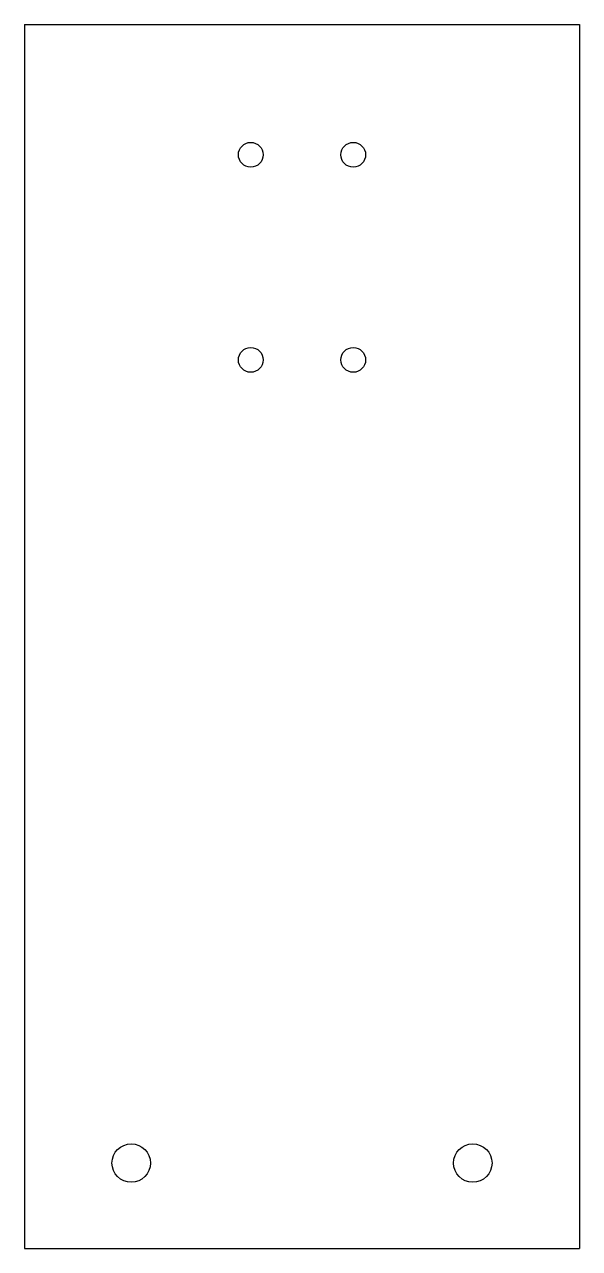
# Model space of a CAD drawing. Header units: millimetres. Extents: x -32 to 32, y -72 to 72.
import ezdxf

# ---------------------------------------------------------------- set-up
doc = ezdxf.new("R2010")
doc.units = ezdxf.units.MM

msp = doc.modelspace()

# ---------------------------------------------------------------- linework, layer by layer
for p, q in [((-32.5, 71.625, 0.5), (32.5, 71.625, 0.5)), ((-32.5, 71.625, 0.5), (-32.5, -71.625, 0.5)), ((32.5, 71.625, 0.5), (32.5, -71.625, 0.5)), ((-32.5, -71.625, 0.5), (32.5, -71.625, 0.5))]:
    msp.add_line(p, q)
for centre, radius in [((-6, 56.375, 0.5), 1.45), ((6, 56.375, 0.5), 1.45), ((-6, 32.375, 0.5), 1.45), ((6, 32.375, 0.5), 1.45), ((-20, -61.625, 0.5), 2.25), ((20, -61.625, 0.5), 2.25)]:
    msp.add_circle(centre, radius)

doc.saveas('drawing.dxf')
